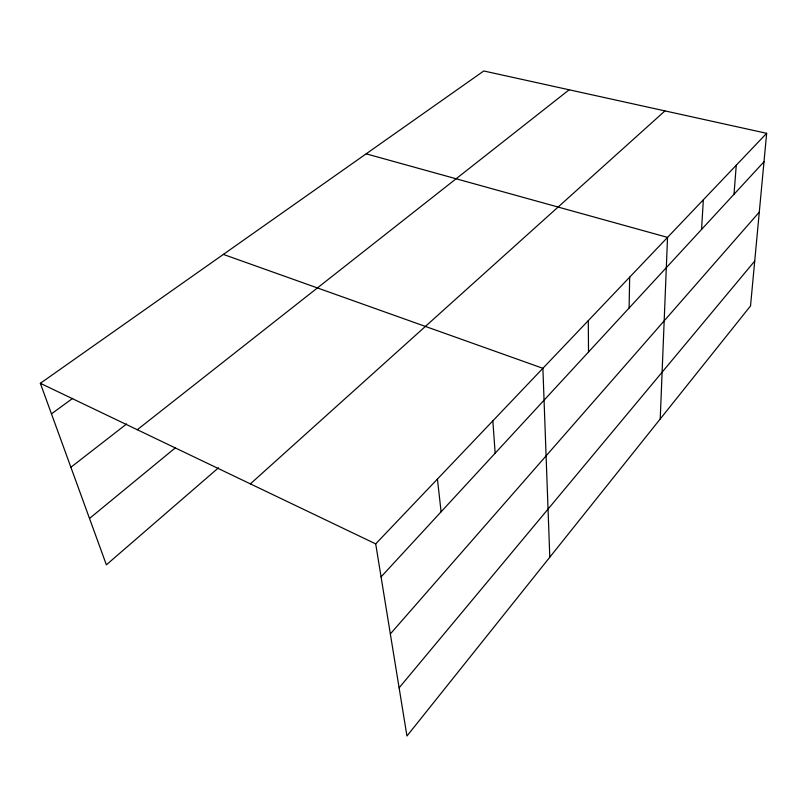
<?xml version="1.0" encoding="UTF-8"?>
<svg xmlns="http://www.w3.org/2000/svg" width="807" height="807" viewBox="0 0 807 807"><rect width="100%" height="100%" fill="white"/><g stroke="black" fill="none" stroke-linecap="round" stroke-linejoin="round"><path stroke-width="1.21" d="M629.107 308.002L629.672 277.164M660.227 418.964L667.54 237.389L366.146 153.834M701.555 229.47L703.341 199.793M734.007 194.285L736.266 165.213M766.65 133.306L750.53 305.924L406.95 736.024L375.699 543.888L766.65 133.306L483.786 70.976L40.35 383.305L106.373 564.819L218.475 467.818M399.112 687.846L754.727 261.044M390.346 633.929L759.296 212.11M381.065 576.894L763.987 161.783M250.382 483.877L664.968 110.902M89.506 518.457L175.472 447.734M137.281 429.728L569.157 89.789M70.885 467.263L126.618 423.957M51.466 413.86L72.701 398.345M223.357 254.407L542.889 368.305L549.799 557.203M40.35 383.305L375.699 543.888M437.424 479.055L441.106 511.799M492.845 420.851L495.155 453.221M588.283 320.621L588.515 352.013"/></g></svg>
